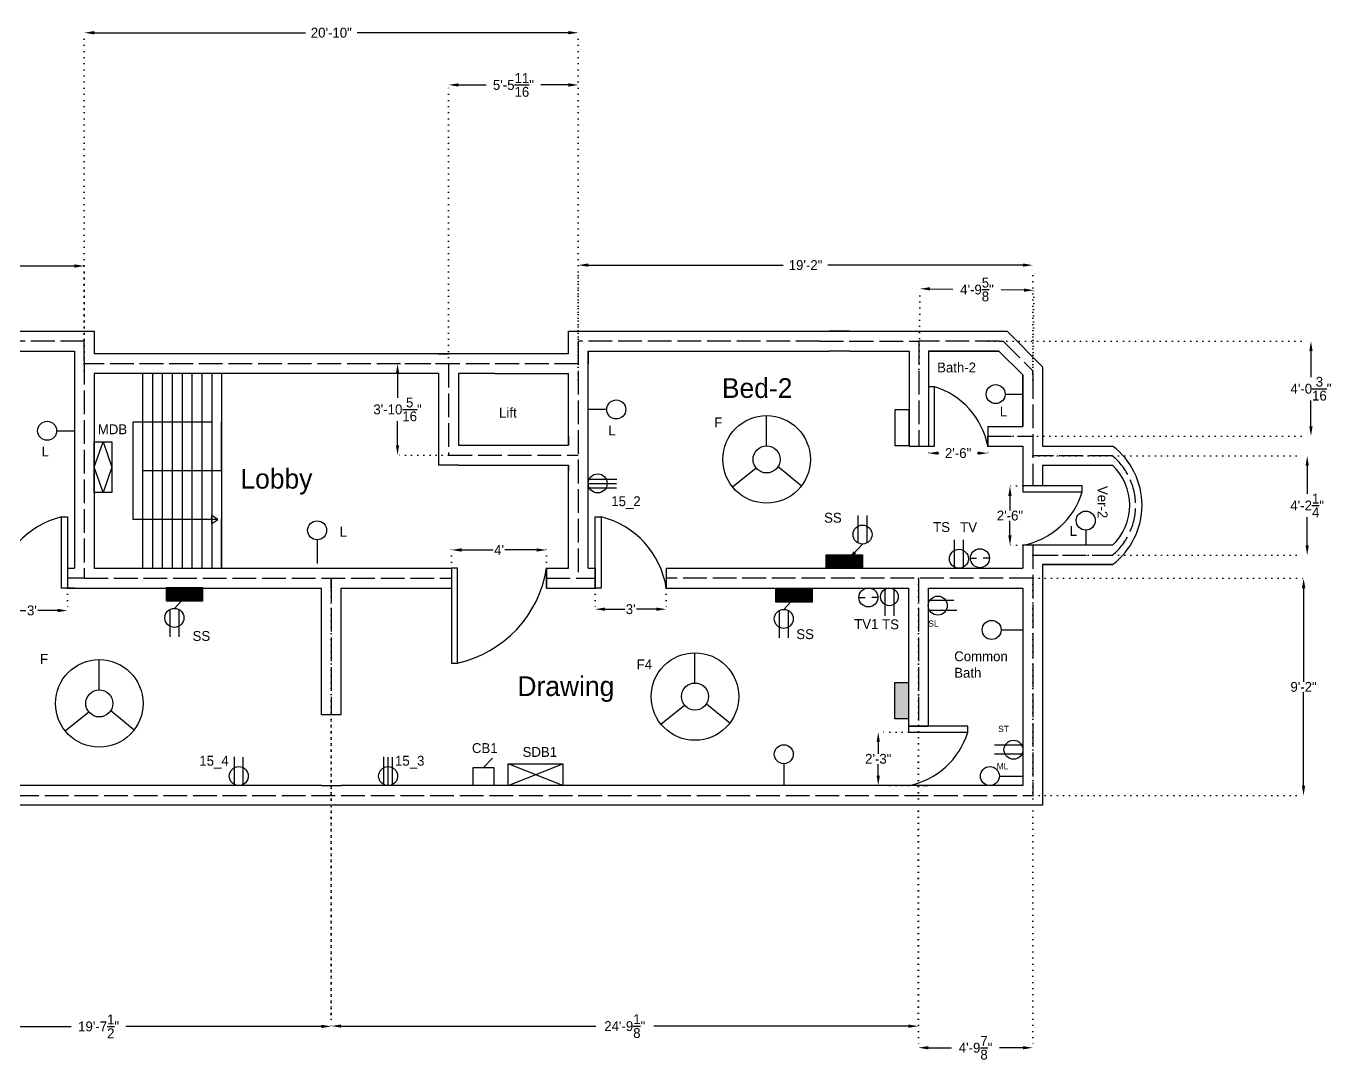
# Model space of a CAD drawing. Header units: feet. Extents: x -84 to 922, y -74 to 449.
# Drawn here: x 257 to 922, y -74 to 449 of the extents above; entities that cross this region are included whole.
import ezdxf

# ---------------------------------------------------------------- set-up
doc = ezdxf.new("R2010")
doc.units = ezdxf.units.FT
doc.header["$MEASUREMENT"] = 0
doc.linetypes.add('ACAD_ISO02W100', pattern=[15, 12, -3])
doc.linetypes.add('ACAD_ISO07W100', pattern=[3, 0, -3])
doc.layers.add('Layer1', color=7, linetype='ACAD_ISO02W100')
doc.layers.add('Layer2', color=7, linetype='ACAD_ISO02W100')
doc.dimstyles.get("Standard").update_dxf_attribs({"dimtxt": 5, "dimasz": 5, "dimexe": 0.18, "dimexo": 0.0625, "dimgap": 0.09, "dimtad": 0, "dimtih": 1, "dimtoh": 1, "dimdec": 4, "dimzin": 0, "dimdsep": 46, "dimlunit": 4, "dimtxsty": 'Standard', "dimcen": 0.09, "dimadec": 0, "dimazin": 0, "dimtfac": 1, "dimtdec": 4, "dimtofl": 0, "dimtmove": 0, "dimatfit": 3, "dimfxl": 0, "dimtolj": 1, "dimtzin": 0, "dimarcsym": 0})

# ---------------------------------------------------------------- blocks, each defined once
blk = doc.blocks.new('*D33')
at = {"layer": 'Defpoints', "color": 0}
for p in [(766.6, 169.47), (766.54, 59.47), (903.56, 59.39)]:
    blk.add_point(p, dxfattribs=at)
at = {"layer": 'Layer1', "color": 0, "linetype": 'ACAD_ISO07W100', "lineweight": -2}
for p, q in [((766.67, 169.47), (903.8, 169.39)), ((766.6, 59.47), (903.74, 59.39))]:
    blk.add_line(p, q, dxfattribs=at)
at = {"layer": 'Layer1', "color": 0, "linetype": 'Continuous', "lineweight": -2}
for p, q in [((903.62, 164.39), (903.6, 116.98)), ((903.57, 64.39), (903.59, 111.8))]:
    blk.add_line(p, q, dxfattribs=at)
at = {"layer": 'Layer1', "color": 0}
for points in [[(902.79, 164.39), (904.46, 164.39), (903.62, 169.39)], [(902.73, 64.39), (904.4, 64.39), (903.56, 59.39)]]:
    blk.add_solid(points, dxfattribs=at)
at = {"layer": 'Layer1', "color": 0, "insert": (903.59, 114.39), "char_height": 5, "attachment_point": 5}
blk.add_mtext('\\A1;9\'-2"', dxfattribs=at)
blk = doc.blocks.new('*D34')
at = {"layer": 'Defpoints', "color": 0}
for p in [(708.64, 169.47), (766.54, 169.47), (766.54, -68.27)]:
    blk.add_point(p, dxfattribs=at)
at = {"layer": 'Layer1', "color": 0, "linetype": 'ACAD_ISO07W100', "lineweight": -2}
for p, q in [((708.64, 169.41), (708.64, -68.45)), ((766.54, 169.41), (766.54, -68.45))]:
    blk.add_line(p, q, dxfattribs=at)
at = {"layer": 'Layer1', "color": 0, "linetype": 'Continuous', "lineweight": -2}
for p, q in [((713.64, -68.27), (725.42, -68.27)), ((761.54, -68.27), (749.77, -68.27))]:
    blk.add_line(p, q, dxfattribs=at)
at = {"layer": 'Layer1', "color": 0}
for points in [[(713.64, -67.44), (713.64, -69.11), (708.64, -68.27)], [(761.54, -67.44), (761.54, -69.11), (766.54, -68.27)]]:
    blk.add_solid(points, dxfattribs=at)
at = {"layer": 'Layer1', "color": 0, "insert": (737.59, -68.27), "char_height": 5, "attachment_point": 5}
blk.add_mtext('\\A1;4\'-9{\\H1.000000x;\\S7/8;}"', dxfattribs=at)
blk = doc.blocks.new('*D35')
at = {"layer": 'Defpoints', "color": 0}
for p in [(411.54, 169.47), (708.64, 169.41), (708.6, -57.35)]:
    blk.add_point(p, dxfattribs=at)
at = {"layer": 'Layer1', "color": 0, "linetype": 'ACAD_ISO07W100', "lineweight": -2}
for p, q in [((411.54, 169.41), (411.49, -57.47)), ((708.64, 169.35), (708.6, -57.53))]:
    blk.add_line(p, q, dxfattribs=at)
at = {"layer": 'Layer1', "color": 0, "linetype": 'Continuous', "lineweight": -2}
for p, q in [((416.49, -57.29), (545.37, -57.32)), ((703.6, -57.35), (574.72, -57.32))]:
    blk.add_line(p, q, dxfattribs=at)
at = {"layer": 'Layer1', "color": 0}
for points in [[(416.49, -56.46), (416.49, -58.12), (411.49, -57.29)], [(703.6, -56.52), (703.6, -58.18), (708.6, -57.35)]]:
    blk.add_solid(points, dxfattribs=at)
at = {"layer": 'Layer1', "color": 0, "insert": (560.04, -57.32), "char_height": 5, "attachment_point": 5}
blk.add_mtext('\\A1;24\'-9{\\H1.000000x;\\S1/8;}"', dxfattribs=at)
blk = doc.blocks.new('*D36')
at = {"layer": 'Defpoints', "color": 0}
for p in [(176.01, 100.47), (411.54, 100.47), (176.01, -57.47)]:
    blk.add_point(p, dxfattribs=at)
at = {"layer": 'Layer1', "color": 0, "linetype": 'ACAD_ISO07W100', "lineweight": -2}
for p, q in [((176.01, 100.41), (176.01, -57.65)), ((411.54, 100.41), (411.54, -57.65))]:
    blk.add_line(p, q, dxfattribs=at)
at = {"layer": 'Layer1', "color": 0, "linetype": 'Continuous', "lineweight": -2}
for p, q in [((181.01, -57.47), (279.94, -57.47)), ((406.54, -57.47), (307.62, -57.47))]:
    blk.add_line(p, q, dxfattribs=at)
at = {"layer": 'Layer1', "color": 0}
for points in [[(181.01, -56.64), (181.01, -58.3), (176.01, -57.47)], [(406.54, -56.64), (406.54, -58.3), (411.54, -57.47)]]:
    blk.add_solid(points, dxfattribs=at)
at = {"layer": 'Layer1', "color": 0, "insert": (293.78, -57.47), "char_height": 5, "attachment_point": 5}
blk.add_mtext('\\A1;19\'-7{\\H1.000000x;\\S1/2;}"', dxfattribs=at)
blk = doc.blocks.new('*D46')
at = {"layer": 'Defpoints', "color": 0}
for p in [(536.54, 445.6), (286.54, 278.02), (536.54, 278.02)]:
    blk.add_point(p, dxfattribs=at)
at = {"layer": 'Layer1', "color": 0, "linetype": 'ACAD_ISO07W100', "lineweight": -2}
for p, q in [((286.54, 278.08), (286.54, 445.78)), ((536.54, 278.08), (536.54, 445.78))]:
    blk.add_line(p, q, dxfattribs=at)
at = {"layer": 'Layer1', "color": 0, "linetype": 'Continuous', "lineweight": -2}
for p, q in [((291.54, 445.6), (398.53, 445.6)), ((531.54, 445.6), (424.55, 445.6))]:
    blk.add_line(p, q, dxfattribs=at)
at = {"layer": 'Layer1', "color": 0}
for points in [[(291.54, 446.44), (291.54, 444.77), (286.54, 445.6)], [(531.54, 446.44), (531.54, 444.77), (536.54, 445.6)]]:
    blk.add_solid(points, dxfattribs=at)
at = {"layer": 'Layer1', "color": 0, "insert": (411.54, 445.6), "char_height": 5, "attachment_point": 5}
blk.add_mtext('\\A1;20\'-10"', dxfattribs=at)
blk = doc.blocks.new('*D47')
at = {"layer": 'Defpoints', "color": 0}
for p in [(536.54, 419.18), (470.86, 278.02), (536.54, 278.02)]:
    blk.add_point(p, dxfattribs=at)
at = {"layer": 'Layer1', "color": 0, "linetype": 'ACAD_ISO07W100', "lineweight": -2}
for p, q in [((470.86, 278.08), (470.86, 419.36)), ((536.54, 278.08), (536.54, 419.36))]:
    blk.add_line(p, q, dxfattribs=at)
at = {"layer": 'Layer1', "color": 0, "linetype": 'Continuous', "lineweight": -2}
for p, q in [((475.86, 419.18), (489.86, 419.18)), ((531.54, 419.18), (517.54, 419.18))]:
    blk.add_line(p, q, dxfattribs=at)
at = {"layer": 'Layer1', "color": 0}
for points in [[(475.86, 420.01), (475.86, 418.34), (470.86, 419.18)], [(531.54, 420.01), (531.54, 418.34), (536.54, 419.18)]]:
    blk.add_solid(points, dxfattribs=at)
at = {"layer": 'Layer1', "color": 0, "insert": (503.7, 419.18), "char_height": 5, "attachment_point": 5}
blk.add_mtext('\\A1;5\'-5{\\H1.000000x;\\S11/16;}"', dxfattribs=at)
blk = doc.blocks.new('*D48')
at = {"layer": 'Defpoints', "color": 0}
for p in [(470.86, 278.08), (445.06, 231.75), (470.86, 231.75)]:
    blk.add_point(p, dxfattribs=at)
at = {"layer": 'Layer1', "color": 0, "linetype": 'ACAD_ISO07W100', "lineweight": -2}
for p, q in [((470.8, 278.08), (444.88, 278.08)), ((470.8, 231.75), (444.88, 231.75))]:
    blk.add_line(p, q, dxfattribs=at)
at = {"layer": 'Layer1', "color": 0, "linetype": 'Continuous', "lineweight": -2}
for p, q in [((445.06, 273.08), (445.06, 260.84)), ((445.06, 236.75), (445.06, 248.99))]:
    blk.add_line(p, q, dxfattribs=at)
at = {"layer": 'Layer1', "color": 0}
for points in [[(444.22, 273.08), (445.89, 273.08), (445.06, 278.08)], [(444.22, 236.75), (445.89, 236.75), (445.06, 231.75)]]:
    blk.add_solid(points, dxfattribs=at)
at = {"layer": 'Layer1', "color": 0, "insert": (445.06, 254.91), "char_height": 5, "attachment_point": 5}
blk.add_mtext('\\A1;3\'-10{\\H1.000000x;\\S5/16;}"', dxfattribs=at)
blk = doc.blocks.new('*D50')
at = {"layer": 'Defpoints', "color": 0}
for p in [(520.43, 183.74), (472.43, 174.47), (520.43, 174.47)]:
    blk.add_point(p, dxfattribs=at)
at = {"layer": 'Layer1', "color": 0, "linetype": 'ACAD_ISO07W100', "lineweight": -2}
for p, q in [((472.43, 174.53), (472.43, 183.92)), ((520.43, 174.53), (520.43, 183.92))]:
    blk.add_line(p, q, dxfattribs=at)
at = {"layer": 'Layer1', "color": 0, "linetype": 'Continuous', "lineweight": -2}
for p, q in [((477.43, 183.74), (493.43, 183.74)), ((515.43, 183.74), (499.44, 183.74))]:
    blk.add_line(p, q, dxfattribs=at)
at = {"layer": 'Layer1', "color": 0}
for points in [[(477.43, 184.57), (477.43, 182.9), (472.43, 183.74)], [(515.43, 184.57), (515.43, 182.9), (520.43, 183.74)]]:
    blk.add_solid(points, dxfattribs=at)
at = {"layer": 'Layer1', "color": 0, "insert": (496.43, 183.74), "char_height": 5, "attachment_point": 5}
blk.add_mtext("\\A1;4'", dxfattribs=at)
blk = doc.blocks.new('*D51')
at = {"layer": 'Defpoints', "color": 0}
for p in [(688.34, 91.48), (703.64, 91.48), (703.64, 64.47)]:
    blk.add_point(p, dxfattribs=at)
at = {"layer": 'Layer1', "color": 0, "linetype": 'ACAD_ISO07W100', "lineweight": -2}
for p, q in [((703.58, 91.48), (688.16, 91.48)), ((703.58, 64.47), (688.16, 64.47))]:
    blk.add_line(p, q, dxfattribs=at)
at = {"layer": 'Layer1', "color": 0, "linetype": 'Continuous', "lineweight": -2}
for p, q in [((688.34, 86.48), (688.34, 80.56)), ((688.34, 69.47), (688.34, 75.38))]:
    blk.add_line(p, q, dxfattribs=at)
at = {"layer": 'Layer1', "color": 0}
for points in [[(687.51, 86.48), (689.17, 86.48), (688.34, 91.48)], [(687.51, 69.47), (689.17, 69.47), (688.34, 64.47)]]:
    blk.add_solid(points, dxfattribs=at)
at = {"layer": 'Layer1', "color": 0, "insert": (688.34, 77.97), "char_height": 5, "attachment_point": 5}
blk.add_mtext('\\A1;2\'-3"', dxfattribs=at)
blk = doc.blocks.new('*D52')
at = {"layer": 'Defpoints', "color": 0}
for p in [(242.03, 164.47), (278.03, 164.47), (278.03, 153.09)]:
    blk.add_point(p, dxfattribs=at)
at = {"layer": 'Layer1', "color": 0, "linetype": 'ACAD_ISO07W100', "lineweight": -2}
for p, q in [((242.03, 164.41), (242.03, 152.91)), ((278.03, 164.41), (278.03, 152.91))]:
    blk.add_line(p, q, dxfattribs=at)
at = {"layer": 'Layer1', "color": 0, "linetype": 'Continuous', "lineweight": -2}
for p, q in [((247.03, 153.09), (257.02, 153.09)), ((273.03, 153.09), (263.04, 153.09))]:
    blk.add_line(p, q, dxfattribs=at)
at = {"layer": 'Layer1', "color": 0}
for points in [[(247.03, 153.92), (247.03, 152.26), (242.03, 153.09)], [(273.03, 153.92), (273.03, 152.26), (278.03, 153.09)]]:
    blk.add_solid(points, dxfattribs=at)
at = {"layer": 'Layer1', "color": 0, "insert": (260.03, 153.09), "char_height": 5, "attachment_point": 5}
blk.add_mtext("\\A1;3'", dxfattribs=at)
blk = doc.blocks.new('*D54')
at = {"layer": 'Defpoints', "color": 0}
for p in [(545.05, 164.47), (581.05, 164.47), (581.05, 153.75)]:
    blk.add_point(p, dxfattribs=at)
at = {"layer": 'Layer1', "color": 0, "linetype": 'ACAD_ISO07W100', "lineweight": -2}
for p, q in [((545.05, 164.41), (545.05, 153.57)), ((581.05, 164.41), (581.05, 153.57))]:
    blk.add_line(p, q, dxfattribs=at)
at = {"layer": 'Layer1', "color": 0, "linetype": 'Continuous', "lineweight": -2}
for p, q in [((550.05, 153.75), (560.04, 153.75)), ((576.05, 153.75), (566.06, 153.75))]:
    blk.add_line(p, q, dxfattribs=at)
at = {"layer": 'Layer1', "color": 0}
for points in [[(550.05, 154.59), (550.05, 152.92), (545.05, 153.75)], [(576.05, 154.59), (576.05, 152.92), (581.05, 153.75)]]:
    blk.add_solid(points, dxfattribs=at)
at = {"layer": 'Layer1', "color": 0, "insert": (563.05, 153.75), "char_height": 5, "attachment_point": 5}
blk.add_mtext("\\A1;3'", dxfattribs=at)
blk = doc.blocks.new('*D63')
at = {"layer": 'Defpoints', "color": 0}
for p in [(713.75, 236.38), (743.75, 236.38), (743.75, 232.75)]:
    blk.add_point(p, dxfattribs=at)
at = {"layer": 'Layer2', "color": 0, "linetype": 'ACAD_ISO07W100', "lineweight": -2}
for p, q in [((713.75, 236.31), (713.75, 232.57)), ((743.75, 236.31), (743.75, 232.57))]:
    blk.add_line(p, q, dxfattribs=at)
at = {"layer": 'Layer2', "color": 0, "linetype": 'Continuous', "lineweight": -2}
for p, q in [((718.75, 232.75), (719.08, 232.75)), ((738.75, 232.75), (738.43, 232.75))]:
    blk.add_line(p, q, dxfattribs=at)
at = {"layer": 'Layer2', "color": 0}
for points in [[(718.75, 233.59), (718.75, 231.92), (713.75, 232.75)], [(738.75, 233.59), (738.75, 231.92), (743.75, 232.75)]]:
    blk.add_solid(points, dxfattribs=at)
at = {"layer": 'Layer2', "color": 0, "insert": (728.75, 232.75), "char_height": 5, "attachment_point": 5}
blk.add_mtext('\\A1;2\'-6"', dxfattribs=at)
blk = doc.blocks.new('*D64')
at = {"layer": 'Defpoints', "color": 0}
for p in [(761.54, 216.13), (754.99, 186.13), (761.54, 186.13)]:
    blk.add_point(p, dxfattribs=at)
at = {"layer": 'Layer2', "color": 0, "linetype": 'ACAD_ISO07W100', "lineweight": -2}
for p, q in [((761.48, 216.13), (754.81, 216.13)), ((761.48, 186.13), (754.81, 186.13))]:
    blk.add_line(p, q, dxfattribs=at)
at = {"layer": 'Layer2', "color": 0, "linetype": 'Continuous', "lineweight": -2}
for p, q in [((754.99, 211.13), (754.99, 203.72)), ((754.99, 191.13), (754.99, 198.54))]:
    blk.add_line(p, q, dxfattribs=at)
at = {"layer": 'Layer2', "color": 0}
for points in [[(754.16, 211.13), (755.82, 211.13), (754.99, 216.13)], [(754.16, 191.13), (755.82, 191.13), (754.99, 186.13)]]:
    blk.add_solid(points, dxfattribs=at)
at = {"layer": 'Layer2', "color": 0, "insert": (754.99, 201.13), "char_height": 5, "attachment_point": 5}
blk.add_mtext('\\A1;2\'-6"', dxfattribs=at)
blk = doc.blocks.new('*D65')
at = {"layer": 'Defpoints', "color": 0}
for p in [(286.54, 327.5), (56.54, 274.4), (286.54, 274.4)]:
    blk.add_point(p, dxfattribs=at)
at = {"layer": 'Layer2', "color": 0, "linetype": 'ACAD_ISO07W100', "lineweight": -2}
for p, q in [((56.54, 274.46), (56.54, 327.68)), ((286.54, 274.46), (286.54, 327.68))]:
    blk.add_line(p, q, dxfattribs=at)
at = {"layer": 'Layer2', "color": 0, "linetype": 'Continuous', "lineweight": -2}
for p, q in [((61.54, 327.5), (160.2, 327.5)), ((281.54, 327.5), (182.88, 327.5))]:
    blk.add_line(p, q, dxfattribs=at)
at = {"layer": 'Layer2', "color": 0}
for points in [[(61.54, 328.34), (61.54, 326.67), (56.54, 327.5)], [(281.54, 328.34), (281.54, 326.67), (286.54, 327.5)]]:
    blk.add_solid(points, dxfattribs=at)
at = {"layer": 'Layer2', "color": 0, "insert": (171.54, 327.5), "char_height": 5, "attachment_point": 5}
blk.add_mtext('\\A1;19\'-2"', dxfattribs=at)
blk = doc.blocks.new('*D66')
at = {"layer": 'Defpoints', "color": 0}
for p in [(766.54, 327.95), (536.54, 269.97), (766.54, 269.97)]:
    blk.add_point(p, dxfattribs=at)
at = {"layer": 'Layer2', "color": 0, "linetype": 'ACAD_ISO07W100', "lineweight": -2}
for p, q in [((536.54, 270.03), (536.54, 328.13)), ((766.54, 270.03), (766.54, 328.13))]:
    blk.add_line(p, q, dxfattribs=at)
at = {"layer": 'Layer2', "color": 0, "linetype": 'Continuous', "lineweight": -2}
for p, q in [((541.54, 327.95), (640.2, 327.95)), ((761.54, 327.95), (662.88, 327.95))]:
    blk.add_line(p, q, dxfattribs=at)
at = {"layer": 'Layer2', "color": 0}
for points in [[(541.54, 328.79), (541.54, 327.12), (536.54, 327.95)], [(761.54, 328.79), (761.54, 327.12), (766.54, 327.95)]]:
    blk.add_solid(points, dxfattribs=at)
at = {"layer": 'Layer2', "color": 0, "insert": (651.54, 327.95), "char_height": 5, "attachment_point": 5}
blk.add_mtext('\\A1;19\'-2"', dxfattribs=at)
blk = doc.blocks.new('*D67')
at = {"layer": 'Defpoints', "color": 0}
for p in [(767.11, 315.2), (708.94, 275.21), (766.54, 274.4)]:
    blk.add_point(p, dxfattribs=at)
at = {"layer": 'Layer2', "color": 0, "linetype": 'ACAD_ISO07W100', "lineweight": -2}
for p, q in [((708.94, 275.27), (709.52, 316.19)), ((766.54, 274.46), (767.12, 315.38))]:
    blk.add_line(p, q, dxfattribs=at)
at = {"layer": 'Layer2', "color": 0, "linetype": 'Continuous', "lineweight": -2}
for p, q in [((714.51, 315.94), (726.14, 315.77)), ((762.11, 315.27), (750.49, 315.43))]:
    blk.add_line(p, q, dxfattribs=at)
at = {"layer": 'Layer2', "color": 0}
for points in [[(714.53, 316.77), (714.5, 315.1), (709.51, 316.01)], [(762.13, 316.1), (762.1, 314.43), (767.11, 315.2)]]:
    blk.add_solid(points, dxfattribs=at)
at = {"layer": 'Layer2', "color": 0, "insert": (738.31, 315.6), "char_height": 5, "attachment_point": 5}
blk.add_mtext('\\A1;4\'-9{\\H1.000000x;\\S5/8;}"', dxfattribs=at)
blk = doc.blocks.new('*D71')
at = {"layer": 'Defpoints', "color": 0}
for p in [(744.13, 289.47), (744.13, 241.31), (907.34, 241.31)]:
    blk.add_point(p, dxfattribs=at)
at = {"layer": 'Layer2', "color": 0, "linetype": 'ACAD_ISO07W100', "lineweight": -2}
for p, q in [((744.19, 289.47), (907.52, 289.47)), ((744.19, 241.31), (907.52, 241.31))]:
    blk.add_line(p, q, dxfattribs=at)
at = {"layer": 'Layer2', "color": 0, "linetype": 'Continuous', "lineweight": -2}
for p, q in [((907.34, 284.47), (907.34, 271.31)), ((907.34, 246.31), (907.34, 259.47))]:
    blk.add_line(p, q, dxfattribs=at)
at = {"layer": 'Layer2', "color": 0}
for points in [[(906.51, 284.47), (908.17, 284.47), (907.34, 289.47)], [(906.51, 246.31), (908.17, 246.31), (907.34, 241.31)]]:
    blk.add_solid(points, dxfattribs=at)
at = {"layer": 'Layer2', "color": 0, "insert": (907.34, 265.39), "char_height": 5, "attachment_point": 5}
blk.add_mtext('\\A1;4\'-0{\\H1.000000x;\\S3/16;}"', dxfattribs=at)
blk = doc.blocks.new('*D74')
at = {"layer": 'Defpoints', "color": 0}
for p in [(766.54, 231.38), (766.54, 181.13), (905.42, 181.13)]:
    blk.add_point(p, dxfattribs=at)
at = {"layer": 'Layer2', "color": 0, "linetype": 'ACAD_ISO07W100', "lineweight": -2}
for p, q in [((766.6, 231.38), (905.6, 231.38)), ((766.6, 181.13), (905.6, 181.13))]:
    blk.add_line(p, q, dxfattribs=at)
at = {"layer": 'Layer2', "color": 0, "linetype": 'Continuous', "lineweight": -2}
for p, q in [((905.42, 226.38), (905.42, 212.18)), ((905.42, 186.13), (905.42, 200.33))]:
    blk.add_line(p, q, dxfattribs=at)
at = {"layer": 'Layer2', "color": 0}
for points in [[(904.58, 226.38), (906.25, 226.38), (905.42, 231.38)], [(904.58, 186.13), (906.25, 186.13), (905.42, 181.13)]]:
    blk.add_solid(points, dxfattribs=at)
at = {"layer": 'Layer2', "color": 0, "insert": (905.42, 206.25), "char_height": 5, "attachment_point": 5}
blk.add_mtext('\\A1;4\'-2{\\H1.000000x;\\S1/4;}"', dxfattribs=at)

msp = doc.modelspace()

# ---------------------------------------------------------------- hatches: boundary and pattern name
h = msp.add_hatch()
h.set_pattern_fill('ANSI31', color=256, style=0)
h.set_pattern_definition([(45, (556.09913, -141.12895), (-0.088388348, 0.088388348), [])])
h.paths.add_polyline_path([(680.38, 181.34924), (662.03147, 181.34924), (662.03147, 174.47006), (680.38, 174.47006)])
h = msp.add_hatch()
h.set_pattern_fill('ANSI31', color=256, style=0)
h.set_pattern_definition([(45, (222.14547, -157.81544), (-0.088388348, 0.088388348), [])])
h.paths.add_polyline_path([(346.42634, 164.66274), (328.07781, 164.66274), (328.07781, 157.78356), (346.42634, 157.78356)])
h = msp.add_hatch()
h.set_pattern_fill('ANSI31', color=256, style=0)
h.set_pattern_definition([(45, (530.55186, -158.25043), (-0.088388348, 0.088388348), [])])
h.paths.add_polyline_path([(636.4842, 164.22776), (636.4842, 157.34857), (654.83272, 157.34857), (654.83272, 164.22776)])
at = {"layer": 'Layer1'}
h = msp.add_hatch(color=256, dxfattribs=at)
h.set_gradient(color1=(255, 255, 255), one_color=1, tint=1)
h.paths.add_polyline_path([(703.49928, 116.62196), (696.69328, 116.62196), (696.69328, 98.27344), (703.49928, 98.27344)])

# ---------------------------------------------------------------- linework, layer by layer
for p, q in [((653.69878, 294.47006), (713.69878, 294.47006)), ((673.94006, 294.47006), (663.4575, 294.47006)), ((663.4575, 294.47006), (663.4575, 294.47006)), ((663.4575, 294.47006), (673.94006, 294.47006)), ((663.4575, 294.47006), (673.94006, 294.47006)), ((753.54051, 294.47006), (771.54051, 276.47006)), ((673.94006, 284.47006), (663.4575, 284.47006)), ((673.94006, 284.47006), (703.94006, 284.47006)), ((703.94006, 284.47006), (703.94006, 236.37556)), ((713.69878, 284.47006), (749.39837, 284.47006)), ((713.75354, 284.47006), (713.75354, 236.37556)), ((749.39837, 284.47006), (761.54051, 272.32792)), ((316.01374, 273.01762), (316.01374, 174.47006)), ((321.01374, 273.01762), (321.01374, 174.47006)), ((326.01374, 273.01762), (326.01374, 174.47006)), ((331.01374, 273.01762), (331.01374, 174.47006)), ((336.01374, 273.01762), (336.01374, 174.47006)), ((341.01374, 273.01762), (341.01374, 174.47006)), ((346.01374, 273.01762), (346.01374, 174.47006)), ((351.01374, 273.01762), (351.01374, 174.47006)), ((356.01374, 273.01762), (356.01374, 174.47006)), ((356.01374, 273.01762), (356.01374, 223.74384)), ((465.86398, 273.01762), (465.86398, 236.74661)), ((475.86398, 273.01762), (475.86398, 236.74661)), ((494.36014, 273.01762), (531.54051, 273.01762)), ((531.54051, 241.12892), (531.54051, 273.01762)), ((311.01374, 248.38073), (311.01374, 199.10695)), ((351.01374, 248.38073), (311.01374, 248.38073)), ((356.01374, 223.74384), (356.01374, 248.38073)), ((631.82635, 236.43443), (631.82635, 251.73578)), ((743.75354, 246.18903), (761.54051, 246.18903)), ((743.75354, 246.18903), (743.75354, 236.37556)), ((531.54051, 236.74661), (531.54051, 241.12892)), ((531.54051, 241.12892), (531.54051, 236.74661)), ((291.54051, 225.70077), (296.02956, 238.53363)), ((296.02956, 238.53363), (300.51862, 225.70078)), ((465.86398, 236.74661), (465.86398, 226.74661)), ((475.86398, 236.74661), (531.54051, 236.74661)), ((703.94006, 236.37556), (713.75354, 236.37556)), ((743.75354, 236.37556), (761.54051, 236.37556)), ((771.54051, 236.37556), (783.49086, 236.37556)), ((475.86398, 226.74661), (465.86398, 226.74661)), ((475.86398, 226.74661), (531.54051, 226.74661)), ((531.54051, 213.74384), (531.54051, 226.74661)), ((296.02956, 212.86792), (291.54051, 225.70077)), ((300.51862, 225.70078), (296.02956, 212.86793)), ((356.01374, 223.74384), (316.01374, 223.74384)), ((356.01374, 223.74384), (356.01374, 174.47006)), ((542.07554, 219.64083), (556.01217, 219.64083)), ((614.59577, 215.65157), (626.49554, 225.27066)), ((637.6468, 225.95922), (649.5096, 216.23097)), ((541.54051, 217.43655), (555.90014, 217.35607)), ((542.11708, 215.15353), (555.9219, 215.15353)), ((351.01374, 199.10695), (351.01374, 201.10695)), ((351.01374, 201.10695), (351.01374, 199.10695)), ((351.01374, 197.10695), (351.01374, 201.10695)), ((354.06017, 199.10695), (351.01374, 201.10695)), ((351.01374, 201.10695), (351.01374, 197.10695)), ((678.17571, 187.27595), (678.17571, 201.21258)), ((682.66301, 187.31749), (682.66301, 201.12231)), ((354.06017, 199.10695), (311.01374, 199.10695)), ((351.01374, 199.10695), (351.01374, 197.10695)), ((351.01374, 197.10695), (354.06017, 199.10695)), ((356.01374, 174.47006), (356.01374, 199.10695)), ((726.97195, 175.00508), (726.97195, 188.94172)), ((731.45925, 175.04663), (731.45925, 188.85144)), ((771.54051, 186.13428), (761.54051, 186.13428)), ((735.00442, 179.56594), (738.0703, 179.56594)), ((744.62095, 179.56594), (741.51689, 179.56594)), ((278.03066, 174.47006), (281.54051, 174.47006)), ((278.03066, 174.47006), (278.03066, 164.47006)), ((278.03066, 174.47006), (281.54051, 174.47006)), ((291.54051, 174.47006), (472.43492, 174.47006)), ((472.43492, 174.47006), (472.43492, 164.47006)), ((520.43492, 174.47006), (531.54051, 174.47006)), ((520.43492, 174.47006), (520.43492, 164.47006)), ((520.43492, 164.47006), (520.43492, 174.47006)), ((541.54051, 174.47006), (545.05037, 174.47006)), ((541.54051, 174.47006), (545.05037, 174.47006)), ((545.05037, 174.47006), (545.05037, 164.47006)), ((581.05037, 174.47006), (761.54051, 174.47006)), ((581.05037, 174.47006), (581.05037, 164.47006)), ((771.54051, 176.37556), (784.38523, 176.37556)), ((771.54051, 176.37556), (806.96251, 176.37556)), ((520.43492, 167.46501), (520.43492, 164.47006)), ((281.54051, 164.47006), (278.03066, 164.47006)), ((278.03066, 164.47006), (406.54051, 164.47006)), ((406.54051, 100.47006), (406.54051, 164.47006)), ((416.54051, 100.47006), (416.54051, 164.47006)), ((416.54051, 164.47006), (472.43492, 164.47006)), ((520.43492, 164.47006), (545.05037, 164.47006)), ((581.05037, 164.47006), (703.64418, 164.47006)), ((678.53055, 159.71455), (681.6346, 159.71455)), ((688.14708, 159.71455), (685.0812, 159.71455)), ((691.69224, 164.23386), (691.69224, 150.42905)), ((696.17954, 164.2754), (696.17954, 150.33877)), ((703.64418, 164.47006), (703.64418, 94.47006)), ((713.64418, 164.47006), (761.54051, 164.47006)), ((713.64418, 164.47006), (713.64418, 94.47006)), ((329.83064, 153.59293), (329.83064, 139.78812)), ((334.31794, 153.63448), (334.31794, 139.69784)), ((638.24702, 153.08918), (638.24702, 139.28436)), ((642.73432, 153.13072), (642.73432, 139.19409)), ((714.22076, 153.27877), (728.02557, 153.27877)), ((294.10016, 112.90638), (294.10016, 128.20773)), ((595.58124, 116.38422), (595.58124, 131.68557)), ((276.86958, 92.12352), (288.76935, 101.74261)), ((299.92062, 102.43117), (311.78341, 92.70292)), ((406.54051, 100.47006), (416.54051, 100.47006)), ((578.35066, 95.60136), (590.25042, 105.22045)), ((601.40169, 105.90901), (613.26449, 96.18076)), ((703.64418, 94.47006), (713.64418, 94.47006)), ((761.025, 80.39145), (747.08837, 80.39145)), ((760.98346, 84.87875), (747.17864, 84.87875)), ((362.50222, 65.00508), (362.50222, 78.94172)), ((366.98952, 65.04663), (366.98952, 78.85144)), ((438.08903, 65.00508), (438.08903, 78.94172)), ((440.29331, 64.47006), (440.37379, 78.82969)), ((442.57633, 65.04662), (442.57633, 78.85144)), ((488.55144, 73.59159), (493.17535, 78.25469)), ((501.08612, 64.47006), (528.70997, 75.53339)), ((528.70997, 64.47006), (501.08612, 75.53339)), ((406.54051, 64.47006), (416.54051, 64.47006)), ((710.64923, 64.47006), (713.64418, 64.47006))]:
    msp.add_line(p, q)
for points in [[(169.38224, 294.47006), (291.54051, 294.47006), (291.54051, 283.01762)], [(531.54051, 283.01762), (531.54051, 294.47006), (653.69878, 294.47006)], [(713.69878, 294.47006), (753.54051, 294.47006)], [(149.14096, 284.47006), (281.54051, 284.47006), (281.54051, 174.47006)], [(281.54051, 283.01762), (281.54051, 174.47006)], [(531.54051, 283.01762), (291.54051, 283.01762)], [(531.54051, 283.01762), (475.86398, 283.01762)], [(541.54051, 174.47006), (541.54051, 284.47006), (663.4575, 284.47006)], [(541.54051, 174.47006), (541.54051, 283.01762)], [(541.54051, 236.74661), (541.54051, 283.01762)], [(703.94006, 284.47006), (703.94006, 236.37556), (713.75354, 236.37556)], [(713.75354, 284.47006), (749.39837, 284.47006)], [(749.39837, 284.47006), (713.75354, 284.47006)], [(291.54051, 273.01762), (291.54051, 174.47006)], [(465.86398, 273.01762), (291.54051, 273.01762), (291.54051, 174.47006), (472.43492, 174.47006)], [(494.36014, 273.01762), (475.86398, 273.01762)], [(475.86398, 273.01762), (475.86398, 236.74661), (531.54051, 236.74661)], [(771.54051, 276.47006), (771.54051, 236.37556)], [(761.54051, 272.32792), (761.54051, 246.18903)], [(761.54051, 246.18903), (761.54051, 272.32792)], [(531.54051, 236.74661), (531.54051, 241.12892)], [(531.54051, 236.74661), (531.54051, 241.12892)], [(531.54051, 241.12892), (531.54051, 236.74661)], [(743.75354, 236.37556), (761.54051, 236.37556)], [(761.54051, 236.37556), (761.54051, 213.13932)], [(771.54051, 236.37556), (806.96251, 236.37556)], [(520.43492, 174.47006), (531.54051, 174.47006), (531.54051, 226.74661)], [(531.54051, 226.74661), (531.54051, 223.74384)], [(771.54051, 226.61684), (806.96251, 226.61684)], [(771.54051, 226.61684), (771.54051, 216.13428)], [(761.54051, 186.13428), (761.54051, 174.47006)], [(806.96251, 186.13428), (771.54051, 186.13428)], [(291.54051, 54.47006), (51.54051, 54.47006), (51.54051, 176.37556)], [(291.54051, 174.47006), (472.43492, 174.47006)], [(520.43492, 174.47006), (531.54051, 174.47006)], [(771.54051, 176.37556), (771.54051, 54.47006), (531.54051, 54.47006)], [(806.96251, 176.37556), (771.54051, 176.37556)], [(281.54051, 164.47006), (406.54051, 164.47006)], [(416.54051, 164.47006), (472.43492, 164.47006)], [(520.43492, 164.47006), (541.54051, 164.47006)], [(761.54051, 164.47006), (761.54051, 64.47006), (531.54051, 64.47006)], [(291.54051, 64.47006), (181.0122, 64.47006)], [(406.54051, 64.47006), (291.54051, 64.47006)], [(531.54051, 64.47006), (416.54051, 64.47006)], [(531.54051, 54.47006), (291.54051, 54.47006)]]:
    msp.add_lwpolyline(points)
for points in [[(713.75354, 236.37556), (716.74849, 236.37556), (716.74849, 266.37556), (713.75354, 266.37556)], [(703.84343, 254.81204), (703.84343, 236.46351), (696.96425, 236.46351), (696.96425, 254.81204)], [(291.54051, 238.53363), (300.51862, 238.53363), (300.51862, 212.86793), (291.54051, 212.86793)], [(761.54051, 216.13428), (761.54051, 213.13932), (791.54051, 213.13932), (791.54051, 216.13428)], [(275.0357, 164.47006), (275.0357, 200.47006), (278.03066, 200.47006), (278.03066, 164.47006)], [(545.05037, 164.47006), (545.05037, 200.47006), (548.04532, 200.47006), (548.04532, 164.47006)], [(662.03147, 181.34924), (680.38, 181.34924), (680.38, 174.47006), (662.03147, 174.47006)], [(472.43492, 174.47006), (472.43492, 126.47006), (475.42987, 126.47006), (475.42987, 174.47006)], [(328.07781, 164.66274), (346.42634, 164.66274), (346.42634, 157.78356), (328.07781, 157.78356)], [(636.4842, 164.22776), (654.83272, 164.22776), (654.83272, 157.34857), (636.4842, 157.34857)], [(703.57247, 116.62196), (703.57247, 98.27344), (696.69328, 98.27344), (696.69328, 116.62196)], [(703.64418, 94.47006), (703.64418, 91.4751), (733.64418, 91.4751), (733.64418, 94.47006)], [(483.3915, 73.59159), (493.71139, 73.59159), (493.71139, 64.47006), (483.3915, 64.47006)], [(501.08612, 75.53339), (528.70997, 75.53339), (528.70997, 64.47006), (501.08612, 64.47006)]]:
    msp.add_lwpolyline(points, close=True)
for centre, radius in [((747.75598, 262.64315), 4.80827), ((555.76016, 254.8622), 4.80827), ((267.72232, 244.06444), 4.80827), ((631.82635, 229.57979), 22.156), ((631.82635, 229.57979), 6.85465), ((546.34878, 217.43655), 4.80827), ((793.34062, 198.59324), 4.80827), ((404.37131, 193.69032), 4.80827), ((680.38, 191.54919), 4.80827), ((729.17623, 179.27832), 4.80827), ((739.81268, 179.56594), 4.80827), ((683.33881, 159.71455), 4.80827), ((693.97526, 160.00217), 4.46789), ((718.45245, 155.56179), 4.80827), ((332.11365, 149.36124), 4.80827), ((640.53004, 148.85748), 4.80827), ((745.72638, 143.25134), 4.80827), ((294.10016, 106.05174), 22.156), ((595.58124, 109.52957), 22.156), ((595.58124, 109.52957), 6.85465), ((294.10016, 106.05174), 6.85465), ((756.75176, 82.59573), 4.80827), ((640.53004, 80.33092), 4.80827), ((364.70651, 69.27832), 4.80827), ((440.29331, 69.27832), 4.80827), ((744.84572, 69.27832), 4.80827)]:
    msp.add_circle(centre, radius)
for centre, radius, start, end in [((705.33724, 228.94896), 39.12757, 10.94138245, 73.04369315), ((784.10726, 206.37556), 37.71422, 307.30166833, 52.69833167), ((787.68038, 206.37556), 27.95551, 313.60983453, 46.39016547), ((754.11392, 224.55058), 39.12757, 280.94138245, 343.04369315), ((285.41192, 157.82744), 43.88689, 103.67599006, 171.29438618), ((537.6691, 157.82744), 43.88689, 8.70561382, 76.32400994), ((462.80613, 183.40463), 58.31728, 282.50159005, 351.18721778), ((696.21759, 102.88636), 39.12757, 280.94138245, 343.04369315)]:
    msp.add_arc(centre, radius, start, end)
for p, q in [((286.54051, 294.47006), (291.54051, 294.47006)), ((291.54051, 294.47006), (291.54051, 289.47006)), ((286.54051, 289.47006), (119.14096, 289.47006)), ((286.54051, 279.47006), (286.54051, 289.47006)), ((658.69878, 289.47006), (536.54051, 289.47006)), ((536.54051, 289.47006), (536.54051, 169.47006)), ((658.69878, 289.47006), (673.94006, 289.47006)), ((749.39837, 289.47006), (708.94006, 289.47006)), ((708.94006, 289.47006), (708.94006, 236.37556)), ((749.39837, 289.47006), (751.5478, 289.47006)), ((751.5478, 289.47006), (766.54051, 274.39899)), ((286.54051, 279.47006), (286.54051, 169.47006)), ((465.86398, 283.01762), (470.86398, 283.01762)), ((499.36014, 283.01762), (496.86014, 283.01762)), ((541.54051, 284.47006), (541.54051, 279.47006)), ((541.54051, 283.01762), (541.54051, 278.01762)), ((536.54051, 278.01762), (286.54051, 278.01762)), ((470.86398, 278.01762), (470.86398, 231.74661)), ((766.54051, 272.32792), (766.54051, 274.39899)), ((766.54051, 272.32792), (766.54051, 216.13428)), ((550.9519, 254.8622), (541.54051, 254.8622)), ((771.54051, 246.18903), (771.54051, 241.18903)), ((272.53059, 244.06444), (281.91022, 244.06444)), ((470.86398, 231.74661), (536.54051, 231.74661)), ((806.96251, 231.37556), (766.54051, 231.37556)), ((766.54051, 186.13428), (766.54051, 59.47006)), ((766.54051, 181.13428), (806.96251, 181.13428)), ((703.64418, 174.47006), (708.64418, 174.47006)), ((771.54051, 174.47006), (771.54051, 169.47006)), ((286.54051, 169.47006), (278.03066, 169.47006)), ((286.54051, 169.47006), (472.43492, 169.47006)), ((411.54051, 164.47006), (411.54051, 169.47006)), ((411.54051, 169.47006), (411.54051, 100.47006)), ((520.43492, 169.47006), (536.54051, 169.47006)), ((536.54051, 169.47006), (545.05037, 169.47006)), ((766.54051, 169.47006), (581.05037, 169.47006)), ((708.64418, 169.47006), (708.64418, 94.47006)), ((640.53004, 75.52266), (640.53004, 64.47006)), ((749.65399, 69.27832), (761.70491, 69.27832)), ((56.54051, 59.47006), (766.54051, 59.47006))]:
    msp.add_line(p, q, dxfattribs=at)
msp.add_arc((785.67006, 206.25492), 32.93046, 310.28486978, 49.71513022, dxfattribs=at)
at = {"layer": 'Layer2'}
for p, q in [((673.94006, 289.47006), (708.94006, 289.47006)), ((752.56425, 262.64315), (761.54051, 262.64315)), ((743.75354, 236.31306), (743.75354, 241.31306)), ((743.75354, 241.31306), (766.54051, 241.31306)), ((793.34062, 193.78498), (793.34062, 186.13428)), ((404.37131, 188.88205), (404.37131, 174.47006)), ((714.57817, 158.40948), (728.29538, 158.40948)), ((750.53465, 143.25134), (761.54051, 143.25134))]:
    msp.add_line(p, q, dxfattribs=at)

# ---------------------------------------------------------------- texts
at = {"char_height": 5, "attachment_point": 1}
for s, insert, width in [('L', (749.86733, 256.33486), 8.5329301), ('{\\C1;MDB}', (293.36732, 247.33922), 8.5329301), ('L', (551.75897, 246.74179), 8.5329301), ('F', (605.33365, 250.82336), 13.9775687), ('L', (264.88734, 236.06905), 8.5329301), ('{\\C3;15_2}', (553.24281, 210.92827), 13.9775687), ('SS', (660.92101, 202.55402), 8.5329301), ('L', (415.76815, 195.46869), 8.5329301), ('TS', (716.10608, 197.86027), 8.5329301), ('{\\C140;TV}', (729.8011, 197.73932), 9.7023074), ('L', (785.23923, 195.86182), 8.5329301), ('{\\C140;TV1}', (676.16536, 148.75172), 9.7023074), ('TS', (690.30858, 148.59358), 8.5329301), ('SS', (341.32876, 142.69808), 8.5329301), ('SS', (646.86204, 143.60812), 8.5329301), ('F', (264.09153, 131.06109), 13.9775687), ('F4', (566.0656, 128.29045), 13.9775687), ('{\\C4;CB1}', (482.71313, 85.94666), 8.5329301), ('{\\C1;SDB1}', (508.33279, 83.97422), 8.5329301), ('{\\C3;15_4}', (344.73404, 79.52569), 13.9775687), ('{\\C3;15_3}', (443.77396, 79.52569), 13.9775687)]:
    msp.add_mtext(s, dxfattribs=dict(at, insert=insert, width=width))
at = {"layer": 'Layer1', "attachment_point": 1}
for s, insert, char_height, width in [('Bath-2', (718.11887, 278.63127), 5, 41.8025306), ('Bed-2', (609.22239, 270.71744), 10, 106.6104969), ('Lift', (496.43158, 255.75093), 5, 44.4923847), ('Lobby', (365.52585, 224.80157), 10, 66.7315546), ('SL', (713.64419, 148.05666), 3.16, 18.5634922), ('Common\\PBath', (726.77612, 132.40355), 5, 34.9859693), ('Drawing', (505.72084, 119.79139), 10, 183.7309291), ('ST', (749.01934, 94.70652), 3.16, 17.986893), ('ML', (748.28015, 75.80346), 3.16, 17.2550995)]:
    msp.add_mtext(s, dxfattribs=dict(at, insert=insert, char_height=char_height, width=width))
at = {"layer": 'Layer1', "insert": (804.36601, 216.13428), "char_height": 5, "width": 56.1678139, "attachment_point": 1, "rotation": 270}
msp.add_mtext('Ver-2', dxfattribs=at)

# ---------------------------------------------------------------- dimensions: what is measured, and where the dimension line sits
at = {"layer": 'Layer1'}
for p1, p2, distance, picture, middle in [((286.54051, 278.01762), (536.54051, 278.01762), 167.58444, '*D46', (411.54051, 445.60206)), ((470.86398, 278.01762), (536.54051, 278.01762), 141.15841, '*D47', (503.70224, 419.17603)), ((472.43492, 174.47006), (520.43492, 174.47006), 9.26682, '*D50', (496.43492, 183.73688)), ((411.54051, 169.47006), (708.64418, 169.40756), -226.75968, '*D35', (560.04465, -57.32086)), ((708.64418, 169.47006), (766.54051, 169.47006), -237.74501, '*D34', (737.59235, -68.27495)), ((766.60301, 169.47006), (766.54051, 59.47006), 137.02183, '*D33', (903.59356, 114.3922)), ((242.03066, 164.47006), (278.03066, 164.47006), -11.38039, '*D52', (260.03066, 153.08967)), ((545.05037, 164.47006), (581.05037, 164.47006), -10.71603, '*D54', (563.05037, 153.75402)), ((411.54051, 100.47006), (176.0122, 100.47006), 157.93967, '*D36', (293.77636, -57.46961)), ((703.64418, 64.47006), (703.64418, 91.4751), 15.30369, '*D51', (688.3405, 77.97258))]:
    dim = msp.add_aligned_dim(p1=p1, p2=p2, distance=distance, dimstyle='Standard', dxfattribs=at)
    dim.commit()
    dim.dimension.update_dxf_attribs({"geometry": picture, "text_midpoint": middle})
dim = msp.add_linear_dim(base=(445.05718, 231.74661), p1=(470.86398, 278.08012), p2=(470.86398, 231.74661), angle=90, dimstyle='Standard', dxfattribs=at)
dim.commit()
dim.dimension.update_dxf_attribs({"geometry": '*D48', "text_midpoint": (445.05718, 254.91337)})
at = {"layer": 'Layer2'}
for p1, p2, distance, picture, middle in [((56.54051, 274.39899), (286.54051, 274.39899), 53.10365, '*D65', (171.54051, 327.50264)), ((536.54051, 269.96538), (766.54051, 269.96538), 57.98685, '*D66', (651.54051, 327.95222)), ((708.940065, 275.209406), (766.54051, 274.398988), 40.80011, '*D67', (738.314274, 315.600269)), ((744.12631, 289.47006), (744.12631, 241.31306), 163.21385, '*D71', (907.34016, 265.39156)), ((713.75354, 236.37556), (743.75354, 236.37556), -3.62136, '*D63', (728.75354, 232.75419)), ((766.54051, 231.37556), (766.54051, 181.13428), 138.87777, '*D74', (905.41828, 206.25492)), ((761.54051, 216.13428), (761.54051, 186.13428), -6.5496, '*D64', (754.99091, 201.13428))]:
    dim = msp.add_aligned_dim(p1=p1, p2=p2, distance=distance, dimstyle='Standard', dxfattribs=at)
    dim.commit()
    dim.dimension.update_dxf_attribs({"geometry": picture, "text_midpoint": middle})

# ---------------------------------------------------------------- leaders
at = {"color": 252}
for points in [[(673.10574, 178.87072), (680.38, 186.74092)], [(339.3879, 162.03971), (332.11365, 154.1695)], [(647.80429, 161.53595), (640.53004, 153.66575)]]:
    msp.add_leader(points, dimstyle='Standard', override={"dimasz": 5, "dimgap": 0.09, "dimtad": 0}, dxfattribs=at)

doc.saveas('drawing.dxf')
